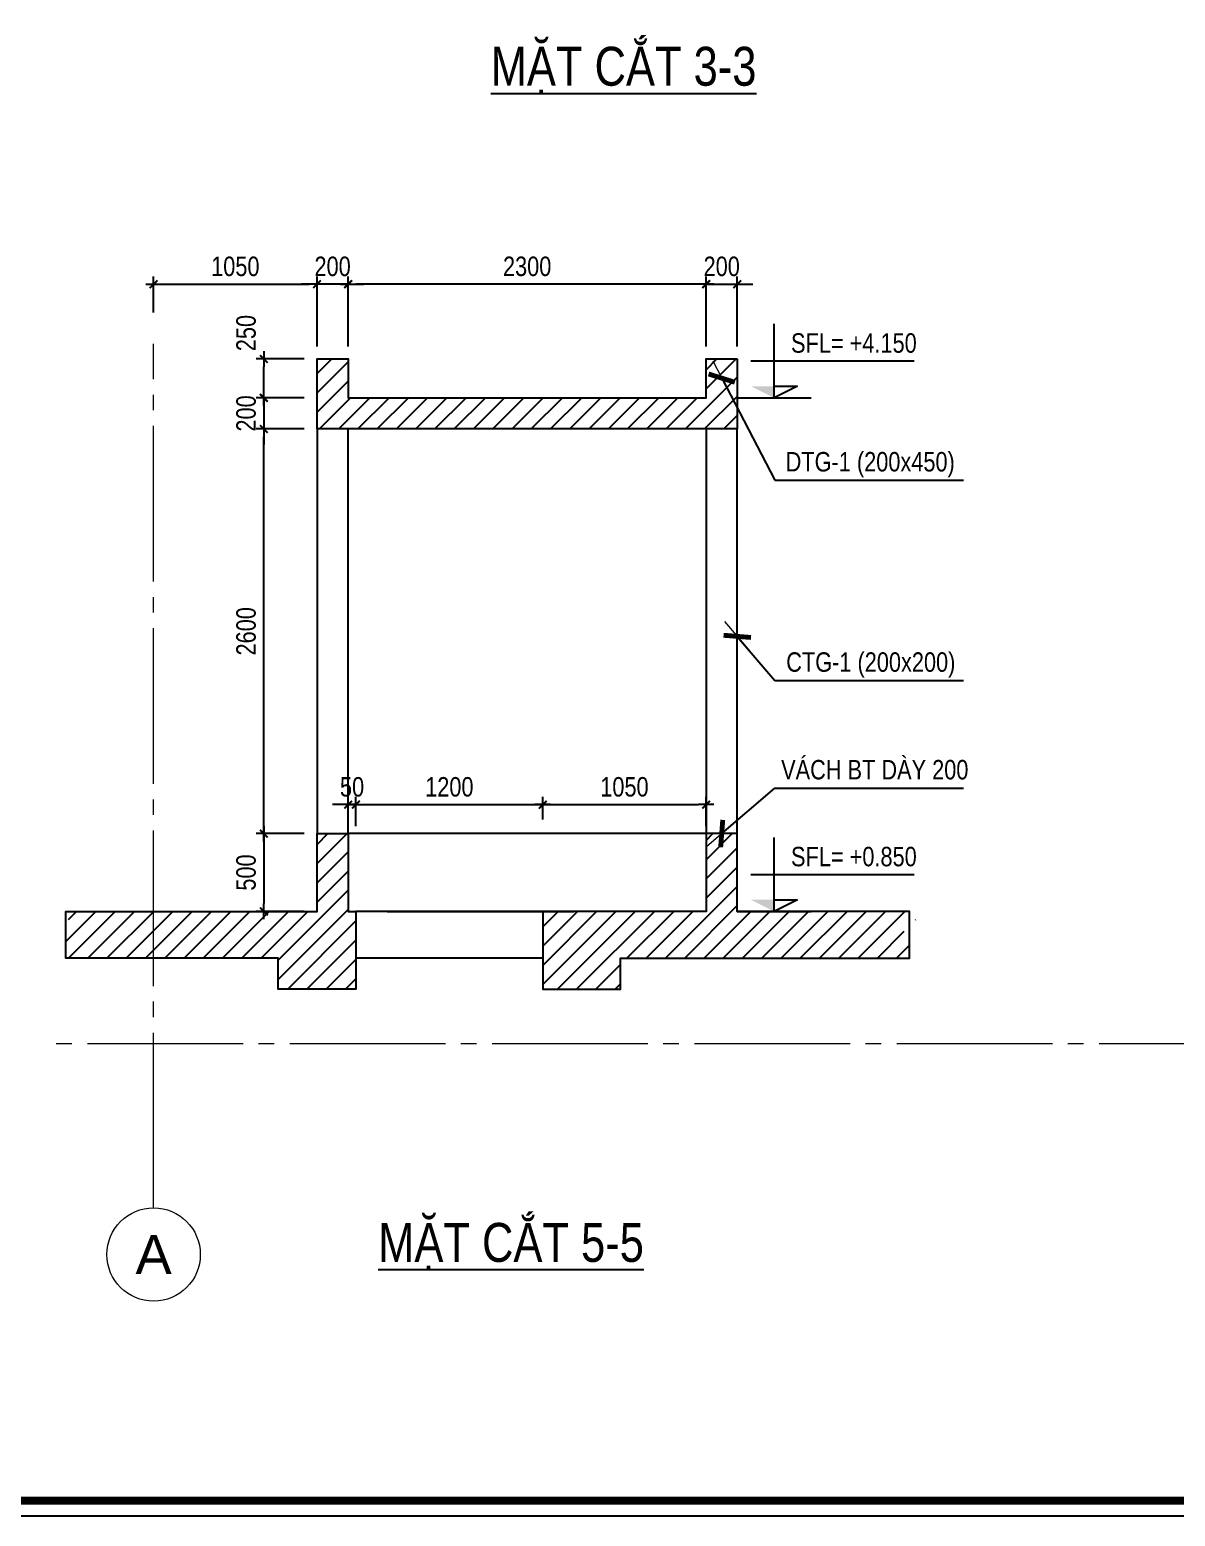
# Model space of a CAD drawing. Header units: millimetres. Extents: x -3582679 to -3542129, y 680309 to 797609.
# Drawn here: x -3566932 to -3559572, y 769409 to 778961 of the extents above; entities that cross this region are included whole.
import ezdxf
from ezdxf.enums import TextEntityAlignment as Align

# ---------------------------------------------------------------- set-up
doc = ezdxf.new("R2010")
doc.units = ezdxf.units.MM
doc.header["$LTSCALE"] = 100
doc.header["$MEASUREMENT"] = 0
doc.linetypes.add('A14-Chi tiet Thong gio ham$0$HTT Center', pattern=[13, 10, -1, 1, -1])
doc.layers.get('0').update_dxf_attribs({"lineweight": 9})
for name, color, linetype in [('01PM. TEXT A', 3, 'Continuous'), ('02PM. TEXT B', 4, 'Continuous'), ('04PM. THIN', 7, 'Continuous'), ('05PM. FRAME', 4, 'Continuous'), ('11PM. DIM', 2, 'Continuous'), ('13PM. HATCH', 8, 'Continuous')]:
    doc.layers.add(name, color=color, linetype=linetype)
doc.layers.add('A14-Chi tiet Thong gio ham$0$Ky hieu Truc', color=1, linetype='Continuous', lineweight=5)
doc.layers.add('A14-Chi tiet Thong gio ham$0$Luoi Truc', color=251, linetype='A14-Chi tiet Thong gio ham$0$HTT Center', lineweight=9)
doc.styles.add('[PMDC2013]STYLE', font='arial.ttf', dxfattribs={"width": 0.8})
doc.styles.add('A14-Chi tiet Thong gio ham$0$Arial_C', font='arial.ttf')
doc.dimstyles.new('20', dxfattribs={"dimtxt": 250, "dimasz": 200, "dimexe": 250, "dimexo": 0, "dimgap": 100, "dimtad": 1, "dimdec": 0, "dimlfac": 0.2, "dimzin": 0, "dimdsep": 46, "dimtxsty": '[PMDC2013]STYLE', "dimblk": 'TICK', "dimcen": 0, "dimdle": 300, "dimclrd": 2, "dimclre": 2, "dimclrt": 4, "dimadec": 0, "dimazin": 0, "dimtfac": 0.004, "dimtdec": 0, "dimtix": 1, "dimtmove": 2, "dimatfit": 3, "dimldrblk": 'TICK', "dimfxl": 1, "dimtvp": 0.8, "dimtolj": 1, "dimtzin": 0, "dimarcsym": 0})
pattern_1 = [(45, (-30848.37, -8214.93), (-61.8718434, 61.8718434), [])]

# ---------------------------------------------------------------- blocks, each defined once
blk = doc.blocks.new('CHG_XX_Khung ten')
blk.add_lwpolyline([(15, 579), (826, 579), (826, 15), (15, 15)], close=True)
at = {"color": 4, "linetype": 'Continuous', "const_width": 1}
blk.add_lwpolyline([(17, 577), (824, 577), (824, 17), (17, 17)], close=True, dxfattribs=at)
blk = doc.blocks.new('TICK')
at = {"color": 0, "linetype": 'ByBlock'}
blk.add_line((1, 0), (-1, 0), dxfattribs=at)
at = {"color": 7, "linetype": 'ByBlock', "const_width": 0.25}
blk.add_lwpolyline([(-0.5, -0.5), (0.5, 0.5)], dxfattribs=at)
blk = doc.blocks.new('*D73')
at = {"layer": '11PM. DIM', "color": 2, "lineweight": -2, "ltscale": 0.3, "transparency": 16777216}
for p, q in [((-3565168.4, 773795.8), (-3565478.3, 773795.8)), ((-3565428.3, 773745.8), (-3565428.3, 773345.8)), ((-3565168.4, 773295.8), (-3565478.3, 773295.8))]:
    blk.add_line(p, q, dxfattribs=at)
at = {"layer": '11PM. DIM', "color": 2, "lineweight": -2, "ltscale": 0.3, "transparency": 16777216, "xscale": 50, "yscale": 50, "zscale": 50}
for p, rotation in [((-3565428.3, 773795.8), 90), ((-3565428.3, 773295.8), 270)]:
    blk.add_blockref('TICK', p, dxfattribs=dict(at, rotation=rotation))
at = {"layer": '11PM. DIM', "color": 4, "ltscale": 0.3, "transparency": 16777216, "insert": (-3565542.1, 773545.8), "char_height": 125, "attachment_point": 5, "rotation": 90, "style": '[PMDC2013]STYLE'}
blk.add_mtext('\\A1;500', dxfattribs=at)
blk = doc.blocks.new('*D72')
at = {"layer": '11PM. DIM', "color": 2, "lineweight": -2, "ltscale": 0.3, "transparency": 16777216}
for p, q in [((-3565168.4, 776395.8), (-3565478.3, 776395.8)), ((-3565428.3, 773845.8), (-3565428.3, 776345.8)), ((-3565168.4, 773795.8), (-3565478.3, 773795.8))]:
    blk.add_line(p, q, dxfattribs=at)
at = {"layer": '11PM. DIM', "color": 2, "lineweight": -2, "ltscale": 0.3, "transparency": 16777216, "xscale": 50, "yscale": 50, "zscale": 50}
for p, rotation in [((-3565428.3, 776395.8), 90), ((-3565428.3, 773795.8), 270)]:
    blk.add_blockref('TICK', p, dxfattribs=dict(at, rotation=rotation))
at = {"layer": '11PM. DIM', "color": 4, "ltscale": 0.3, "transparency": 16777216, "insert": (-3565542.1, 775095.8), "char_height": 125, "attachment_point": 5, "rotation": 90, "style": '[PMDC2013]STYLE'}
blk.add_mtext('\\A1;2600', dxfattribs=at)
blk = doc.blocks.new('*D74')
at = {"layer": '11PM. DIM', "color": 2, "lineweight": -2, "ltscale": 0.3, "transparency": 16777216}
for p, q in [((-3565428.3, 776645.8), (-3565428.3, 776695.8)), ((-3565168.4, 776595.8), (-3565478.3, 776595.8)), ((-3565428.3, 776595.8), (-3565428.3, 776395.8)), ((-3565168.4, 776395.8), (-3565478.3, 776395.8)), ((-3565428.3, 776345.8), (-3565428.3, 776295.8))]:
    blk.add_line(p, q, dxfattribs=at)
at = {"layer": '11PM. DIM', "color": 2, "lineweight": -2, "ltscale": 0.3, "transparency": 16777216, "xscale": 50, "yscale": 50, "zscale": 50}
for p, rotation in [((-3565428.3, 776595.8), 270), ((-3565428.3, 776395.8), 90)]:
    blk.add_blockref('TICK', p, dxfattribs=dict(at, rotation=rotation))
at = {"layer": '11PM. DIM', "color": 4, "ltscale": 0.3, "transparency": 16777216, "insert": (-3565542.1, 776495.8), "char_height": 125, "attachment_point": 5, "rotation": 90, "style": '[PMDC2013]STYLE'}
blk.add_mtext('\\A1;200', dxfattribs=at)
blk = doc.blocks.new('*D75')
at = {"layer": '11PM. DIM', "color": 2, "lineweight": -2, "ltscale": 0.3, "transparency": 16777216}
for p, q in [((-3564886.5, 776926.4), (-3564886.5, 777376.4)), ((-3562586.5, 776926.4), (-3562586.5, 777376.4)), ((-3562636.5, 777326.4), (-3564836.5, 777326.4))]:
    blk.add_line(p, q, dxfattribs=at)
at = {"layer": '11PM. DIM', "color": 2, "lineweight": -2, "ltscale": 0.3, "transparency": 16777216, "xscale": 50, "yscale": 50, "zscale": 50, "rotation": 180}
blk.add_blockref('TICK', (-3564886.5, 777326.4), dxfattribs=at)
at = {"layer": '11PM. DIM', "color": 2, "lineweight": -2, "ltscale": 0.3, "transparency": 16777216, "xscale": 50, "yscale": 50, "zscale": 50}
blk.add_blockref('TICK', (-3562586.5, 777326.4), dxfattribs=at)
at = {"layer": '11PM. DIM', "color": 4, "ltscale": 0.3, "transparency": 16777216, "insert": (-3563736.5, 777440.3), "char_height": 125, "attachment_point": 5, "style": '[PMDC2013]STYLE'}
blk.add_mtext('\\A1;2300', dxfattribs=at)
blk = doc.blocks.new('*D76')
at = {"layer": '11PM. DIM', "color": 2, "lineweight": -2, "ltscale": 0.3, "transparency": 16777216}
for p, q in [((-3562586.5, 776926.4), (-3562586.5, 777376.4)), ((-3562386.5, 776926.4), (-3562386.5, 777376.4)), ((-3562636.5, 777326.4), (-3562686.5, 777326.4)), ((-3562586.5, 777326.4), (-3562386.5, 777326.4)), ((-3562336.5, 777326.4), (-3562286.5, 777326.4))]:
    blk.add_line(p, q, dxfattribs=at)
at = {"layer": '11PM. DIM', "color": 2, "lineweight": -2, "ltscale": 0.3, "transparency": 16777216, "xscale": 50, "yscale": 50, "zscale": 50}
blk.add_blockref('TICK', (-3562586.5, 777326.4), dxfattribs=at)
at = {"layer": '11PM. DIM', "color": 2, "lineweight": -2, "ltscale": 0.3, "transparency": 16777216, "xscale": 50, "yscale": 50, "zscale": 50, "rotation": 180}
blk.add_blockref('TICK', (-3562386.5, 777326.4), dxfattribs=at)
at = {"layer": '11PM. DIM', "color": 4, "ltscale": 0.3, "transparency": 16777216, "insert": (-3562486.5, 777440.2), "char_height": 125, "attachment_point": 5, "style": '[PMDC2013]STYLE'}
blk.add_mtext('\\A1;200', dxfattribs=at)
blk = doc.blocks.new('*U24')
at = {"layer": '04PM. THIN'}
for p, q in [((0, 0), (0, 950)), ((-300, 475), (1800, 475)), ((0, 150), (300, 150)), ((300, 150), (0, 0))]:
    blk.add_line(p, q, dxfattribs=at)
at = {"layer": '04PM. THIN', "linetype": 'ByBlock'}
blk.add_line((-475, 0), (475, 0), dxfattribs=at)
at = {"layer": '04PM. THIN'}
blk.add_solid([(0, 0), (0, 150), (-300, 150)], dxfattribs=at)
blk = doc.blocks.new('*D77')
at = {"layer": '11PM. DIM', "color": 2, "lineweight": -2, "ltscale": 0.3, "transparency": 16777216}
for p, q in [((-3565086.5, 776926.4), (-3565086.5, 777376.4)), ((-3564886.5, 776926.4), (-3564886.5, 777376.4)), ((-3565136.5, 777326.4), (-3565186.5, 777326.4)), ((-3564886.5, 777326.4), (-3565086.5, 777326.4)), ((-3564836.5, 777326.4), (-3564786.5, 777326.4))]:
    blk.add_line(p, q, dxfattribs=at)
at = {"layer": '11PM. DIM', "color": 2, "lineweight": -2, "ltscale": 0.3, "transparency": 16777216, "xscale": 50, "yscale": 50, "zscale": 50}
blk.add_blockref('TICK', (-3565086.5, 777326.4), dxfattribs=at)
at = {"layer": '11PM. DIM', "color": 2, "lineweight": -2, "ltscale": 0.3, "transparency": 16777216, "xscale": 50, "yscale": 50, "zscale": 50, "rotation": 180}
blk.add_blockref('TICK', (-3564886.5, 777326.4), dxfattribs=at)
at = {"layer": '11PM. DIM', "color": 4, "ltscale": 0.3, "transparency": 16777216, "insert": (-3564986.5, 777440.2), "char_height": 125, "attachment_point": 5, "style": '[PMDC2013]STYLE'}
blk.add_mtext('\\A1;200', dxfattribs=at)
blk = doc.blocks.new('*D83')
at = {"layer": '11PM. DIM', "color": 2, "lineweight": -2, "ltscale": 0.3, "transparency": 16777216}
for p, q in [((-3565168.4, 776845.8), (-3565478.3, 776845.8)), ((-3565428.3, 776645.8), (-3565428.3, 776795.8)), ((-3565168.4, 776595.8), (-3565478.3, 776595.8))]:
    blk.add_line(p, q, dxfattribs=at)
at = {"layer": '11PM. DIM', "color": 2, "lineweight": -2, "ltscale": 0.3, "transparency": 16777216, "xscale": 50, "yscale": 50, "zscale": 50}
for p, rotation in [((-3565428.3, 776845.8), 90), ((-3565428.3, 776595.8), 270)]:
    blk.add_blockref('TICK', p, dxfattribs=dict(at, rotation=rotation))
at = {"layer": '11PM. DIM', "color": 4, "ltscale": 0.3, "transparency": 16777216, "insert": (-3565542.1, 777012.2), "char_height": 125, "attachment_point": 5, "rotation": 90, "style": '[PMDC2013]STYLE'}
blk.add_mtext('\\A1;250', dxfattribs=at)
blk = doc.blocks.new('A14-Chi tiet Thong gio ham$0$HTT-Grid')
at = {"linetype": 'ByBlock', "lineweight": -2}
blk.add_line((0, 6), (0, 8.5), dxfattribs=at)
blk.add_circle((0, 0), 6, dxfattribs=at)
at = {"linetype": 'ByBlock', "lineweight": -2, "style": 'A14-Chi tiet Thong gio ham$0$Arial_C'}
blk.add_attdef('GRID', text='', height=5, dxfattribs=at).set_placement((0, 0), align=Align.MIDDLE)
blk = doc.blocks.new('*D212')
at = {"layer": '11PM. DIM', "color": 2, "lineweight": -2, "ltscale": 0.3, "transparency": 16777216}
for p, q in [((-3564886.5, 773843.8), (-3564886.5, 774031.8)), ((-3564836.5, 773843.8), (-3564836.5, 774031.8)), ((-3564936.5, 773981.8), (-3564986.5, 773981.8)), ((-3564886.5, 773981.8), (-3564836.5, 773981.8)), ((-3564786.5, 773981.8), (-3564736.5, 773981.8))]:
    blk.add_line(p, q, dxfattribs=at)
at = {"layer": '11PM. DIM', "color": 2, "lineweight": -2, "ltscale": 0.3, "transparency": 16777216, "xscale": 50, "yscale": 50, "zscale": 50}
blk.add_blockref('TICK', (-3564886.5, 773981.8), dxfattribs=at)
at = {"layer": '11PM. DIM', "color": 2, "lineweight": -2, "ltscale": 0.3, "transparency": 16777216, "xscale": 50, "yscale": 50, "zscale": 50, "rotation": 180}
blk.add_blockref('TICK', (-3564836.5, 773981.8), dxfattribs=at)
at = {"layer": '11PM. DIM', "color": 4, "ltscale": 0.3, "transparency": 16777216, "insert": (-3564861.5, 774095.6), "char_height": 125, "attachment_point": 5, "style": '[PMDC2013]STYLE'}
blk.add_mtext('\\A1;50', dxfattribs=at)
blk = doc.blocks.new('*D213')
at = {"layer": '11PM. DIM', "color": 2, "lineweight": -2, "ltscale": 0.3, "transparency": 16777216}
for p, q in [((-3564836.5, 773843.8), (-3564836.5, 774031.8)), ((-3563636.5, 773887.3), (-3563636.5, 774031.8)), ((-3564786.5, 773981.8), (-3563686.5, 773981.8))]:
    blk.add_line(p, q, dxfattribs=at)
at = {"layer": '11PM. DIM', "color": 2, "lineweight": -2, "ltscale": 0.3, "transparency": 16777216, "xscale": 50, "yscale": 50, "zscale": 50, "rotation": 180}
blk.add_blockref('TICK', (-3564836.5, 773981.8), dxfattribs=at)
at = {"layer": '11PM. DIM', "color": 2, "lineweight": -2, "ltscale": 0.3, "transparency": 16777216, "xscale": 50, "yscale": 50, "zscale": 50}
blk.add_blockref('TICK', (-3563636.5, 773981.8), dxfattribs=at)
at = {"layer": '11PM. DIM', "color": 4, "ltscale": 0.3, "transparency": 16777216, "insert": (-3564236.5, 774095.6), "char_height": 125, "attachment_point": 5, "style": '[PMDC2013]STYLE'}
blk.add_mtext('\\A1;1200', dxfattribs=at)
blk = doc.blocks.new('*D214')
at = {"layer": '11PM. DIM', "color": 2, "lineweight": -2, "ltscale": 0.3, "transparency": 16777216}
for p, q in [((-3563636.5, 773887.3), (-3563636.5, 774031.8)), ((-3562586.5, 773843.8), (-3562586.5, 774031.8)), ((-3563586.5, 773981.8), (-3562636.5, 773981.8))]:
    blk.add_line(p, q, dxfattribs=at)
at = {"layer": '11PM. DIM', "color": 2, "lineweight": -2, "ltscale": 0.3, "transparency": 16777216, "xscale": 50, "yscale": 50, "zscale": 50, "rotation": 180}
blk.add_blockref('TICK', (-3563636.5, 773981.8), dxfattribs=at)
at = {"layer": '11PM. DIM', "color": 2, "lineweight": -2, "ltscale": 0.3, "transparency": 16777216, "xscale": 50, "yscale": 50, "zscale": 50}
blk.add_blockref('TICK', (-3562586.5, 773981.8), dxfattribs=at)
at = {"layer": '11PM. DIM', "color": 4, "ltscale": 0.3, "transparency": 16777216, "insert": (-3563111.5, 774095.6), "char_height": 125, "attachment_point": 5, "style": '[PMDC2013]STYLE'}
blk.add_mtext('\\A1;1050', dxfattribs=at)
blk = doc.blocks.new('*D215')
at = {"layer": '11PM. DIM', "color": 2, "lineweight": -2, "ltscale": 0.3, "transparency": 16777216}
for p, q in [((-3566136.5, 777145.2), (-3566136.5, 777376.4)), ((-3565086.5, 777145.2), (-3565086.5, 777376.4)), ((-3566086.5, 777326.4), (-3565136.5, 777326.4))]:
    blk.add_line(p, q, dxfattribs=at)
at = {"layer": '11PM. DIM', "color": 2, "lineweight": -2, "ltscale": 0.3, "transparency": 16777216, "xscale": 50, "yscale": 50, "zscale": 50, "rotation": 180}
blk.add_blockref('TICK', (-3566136.5, 777326.4), dxfattribs=at)
at = {"layer": '11PM. DIM', "color": 2, "lineweight": -2, "ltscale": 0.3, "transparency": 16777216, "xscale": 50, "yscale": 50, "zscale": 50}
blk.add_blockref('TICK', (-3565086.5, 777326.4), dxfattribs=at)
at = {"layer": '11PM. DIM', "color": 4, "ltscale": 0.3, "transparency": 16777216, "insert": (-3565611.5, 777440.2), "char_height": 125, "attachment_point": 5, "style": '[PMDC2013]STYLE'}
blk.add_mtext('\\A1;1050', dxfattribs=at)

msp = doc.modelspace()

# ---------------------------------------------------------------- block references
at = {"layer": '04PM. THIN', "xscale": 50, "yscale": 50, "zscale": 50}
msp.add_blockref('CHG_XX_Khung ten', (-3583429.2, 768659.1), dxfattribs=at)

# ---------------------------------------------------------------- next in the draw order: hatches: boundary and pattern name
at = {"layer": '13PM. HATCH'}
h = msp.add_hatch(dxfattribs=at)
h.set_pattern_fill('ANSI31', color=256, scale=700, style=0)
h.set_pattern_definition([(45, (-30848.37, -7664.93), (-61.8718434, 61.8718434), [])])
h.paths.add_polyline_path([(-3562386.5, 776395.8), (-3562386.5, 776845.8), (-3562586.5, 776845.8), (-3562586.5, 776595.8), (-3564886.5, 776595.8), (-3564886.5, 776845.8), (-3565086.5, 776845.8), (-3565086.5, 776395.8)])
h = msp.add_hatch(dxfattribs=at)
h.set_pattern_fill('ANSI31', color=256, scale=700, style=0)
h.set_pattern_definition(pattern_1)
h.paths.add_polyline_path([(-3564836.5, 772795.8), (-3564836.5, 773295.8), (-3564886.5, 773295.8), (-3564886.5, 773795.8), (-3565086.5, 773795.8), (-3565086.5, 773295.8), (-3566700.4, 773295.8), (-3566700.4, 773243.2), (-3566660.4, 773243.2), (-3566740.4, 773168.2), (-3566700.4, 773168.2), (-3566700.4, 772995.8), (-3565336.5, 772995.8), (-3565336.5, 772795.8)])
h = msp.add_hatch(dxfattribs=at)
h.set_pattern_fill('ANSI31', color=256, scale=700, style=0)
h.set_pattern_definition(pattern_1)
h.paths.add_polyline_path([(-3563136.5, 772995.8), (-3561278.9, 772995.8), (-3561278.9, 773168.2), (-3561318.9, 773168.2), (-3561238.9, 773243.2), (-3561278.9, 773243.2), (-3561278.9, 773295.8), (-3562386.5, 773295.8), (-3562386.5, 773795.8), (-3562586.5, 773795.8), (-3562586.5, 773295.8), (-3563636.5, 773295.8), (-3563636.5, 772795.8), (-3563136.5, 772795.8)])

# ---------------------------------------------------------------- next in the draw order: linework, layer by layer
at = {"layer": '05PM. FRAME'}
for points in [[(-3562386.5, 776845.8), (-3562386.5, 776395.8), (-3565086.5, 776395.8), (-3565086.5, 776845.8), (-3564886.5, 776845.8), (-3564886.5, 776595.8), (-3562586.5, 776595.8), (-3562586.5, 776845.8)], [(-3564836.5, 773295.8), (-3564836.5, 772795.8), (-3565336.5, 772795.8), (-3565336.5, 772995.8), (-3566700.4, 772995.8), (-3566700.4, 773295.8), (-3565086.5, 773295.8), (-3565086.5, 773795.8), (-3564886.5, 773795.8), (-3564886.5, 773295.8)], [(-3563636.5, 773295.8), (-3563636.5, 772795.8), (-3563136.5, 772795.8), (-3563136.5, 772995.8), (-3562386.5, 772995.8), (-3561278.9, 772995.8), (-3561278.9, 773295.8), (-3562386.5, 773295.8), (-3562386.5, 773795.8), (-3562586.5, 773795.8), (-3562586.5, 773295.8)]]:
    msp.add_lwpolyline(points, close=True, dxfattribs=at)
at = {"layer": '13PM. HATCH'}
for p, q in [((-3565086.5, 776395.8), (-3565086.5, 773795.8)), ((-3564886.5, 773795.8), (-3564886.5, 776395.8)), ((-3562586.5, 776395.8), (-3562586.5, 773795.8)), ((-3562386.5, 773795.8), (-3562386.5, 776395.8))]:
    msp.add_line(p, q, dxfattribs=at)
for points in [[(-3562586.5, 773795.8), (-3564886.5, 773795.8)], [(-3563636.5, 773295.8), (-3564836.5, 773295.8)], [(-3564636.5, 773295.8), (-3563436.5, 773295.8)], [(-3563636.5, 772995.8), (-3564836.5, 772995.8)]]:
    msp.add_lwpolyline(points, dxfattribs=at)
at = {"layer": 'A14-Chi tiet Thong gio ham$0$Luoi Truc'}
for points in [[(-3566136.5, 771516), (-3566136.5, 776942.6)], [(-3551262.1, 772445.8), (-3566850.9, 772445.8)]]:
    msp.add_lwpolyline(points, dxfattribs=at)

# ---------------------------------------------------------------- next in the draw order: block references
at = {"layer": '02PM. TEXT B', "ltscale": 500, "xscale": 0.5, "yscale": 0.5, "zscale": 0.5}
for p in [(-3562149, 776595.8), (-3562149, 773295.8)]:
    msp.add_blockref('*U24', p, dxfattribs=at)
at = {"layer": 'A14-Chi tiet Thong gio ham$0$Ky hieu Truc'}
ref = msp.add_blockref('A14-Chi tiet Thong gio ham$0$HTT-Grid', (-3566136.5, 771091), dxfattribs=dict(at, xscale=50, yscale=50, zscale=50))
ref.add_attrib('GRID', 'A', dxfattribs={"layer": '0', "color": 0, "linetype": 'ByBlock', "lineweight": -2, "height": 250, "style": 'A14-Chi tiet Thong gio ham$0$Arial_C'}).set_placement((-3566136.5, 771091), align=Align.MIDDLE)

# ---------------------------------------------------------------- next in the draw order: texts
at = {"layer": '01PM. TEXT A', "style": '[PMDC2013]STYLE', "width": 0.8}
for s, p in [('%%UMẶT CẮT 3-3', (-3563117, 778601.7)), ('%%UMẶT CẮT 5-5', (-3563840.1, 771043.9))]:
    msp.add_text(s, height=250, dxfattribs=at).set_placement(p, align=Align.CENTER)
for s, p in [('DTG-1 (200x450)', (-3562075.7, 776122.9, 0)), ('CTG-1 (200x200)', (-3562071.9, 774835.7, 0)), ('VÁCH BT DÀY 200', (-3562104.7, 774144.1, 0))]:
    msp.add_text(s, height=125, dxfattribs=at).set_placement(p)
at = {"layer": '02PM. TEXT B', "ltscale": 500, "style": '[PMDC2013]STYLE', "width": 0.8}
for s, p in [('SFL= +4.150', (-3562041.1, 776948.3, 0)), ('SFL= +0.850', (-3562041.1, 773648.3, 0))]:
    msp.add_text(s, height=125, dxfattribs=at).set_placement(p, align=Align.MIDDLE_LEFT)

# ---------------------------------------------------------------- next in the draw order: dimensions: what is measured, and where the dimension line sits
at = {"layer": '11PM. DIM', "ltscale": 0.3}
for base, p1, p2, picture, middle in [((-3565086.5, 777326.4), (-3566136.5, 777145.2), (-3565086.5, 777145.2), '*D215', (-3565611.5, 777440.2)), ((-3562386.5, 777326.4), (-3562586.5, 776926.4), (-3562386.5, 776926.4), '*D76', (-3562486.5, 777440.2)), ((-3564836.5, 773981.8), (-3564886.5, 773843.8), (-3564836.5, 773843.8), '*D212', (-3564861.5, 774095.6)), ((-3563636.5, 773981.8), (-3564836.5, 773843.8), (-3563636.5, 773887.3), '*D213', (-3564236.5, 774095.6)), ((-3562586.5, 773981.8), (-3563636.5, 773887.3), (-3562586.5, 773843.8), '*D214', (-3563111.5, 774095.6))]:
    dim = msp.add_linear_dim(base=base, p1=p1, p2=p2, dimstyle='20', override={"dimscale": 0.5, "dimasz": 100, "dimexe": 100, "dimlfac": 1, "dimdle": 100}, dxfattribs=at)
    dim.commit()
    dim.dimension.update_dxf_attribs({"geometry": picture, "text_midpoint": middle})
for base, p1, p2, angle, picture, middle in [((-3565086.5, 777326.4), (-3564886.5, 776926.4), (-3565086.5, 776926.4), 180, '*D77', (-3564986.5, 777440.2)), ((-3564886.5, 777326.4), (-3562586.5, 776926.4), (-3564886.5, 776926.4), 180, '*D75', (-3563736.5, 777440.3)), ((-3565428.3, 776395.8), (-3565168.4, 776595.8), (-3565168.4, 776395.8), 270, '*D74', (-3565542.1, 776495.8)), ((-3565428.3, 776395.8), (-3565168.4, 773795.8), (-3565168.4, 776395.8), 90, '*D72', (-3565542.1, 775095.8)), ((-3565428.3, 773295.8), (-3565168.4, 773795.8), (-3565168.4, 773295.8), 270, '*D73', (-3565542.1, 773545.8))]:
    dim = msp.add_linear_dim(base=base, p1=p1, p2=p2, angle=angle, dimstyle='20', override={"dimscale": 0.5, "dimasz": 100, "dimexe": 100, "dimlfac": 1, "dimdle": 100}, dxfattribs=at)
    dim.commit()
    dim.dimension.update_dxf_attribs({"geometry": picture, "text_midpoint": middle})
dim = msp.add_linear_dim(base=(-3565428.3, 776845.8), p1=(-3565168.4, 776595.8), p2=(-3565168.4, 776845.8), angle=90, dimstyle='20', override={"dimscale": 0.5, "dimasz": 100, "dimexe": 100, "dimlfac": 1, "dimdle": 100}, dxfattribs=at)
dim.commit()
dim.dimension.update_dxf_attribs({"geometry": '*D83', "text_midpoint": (-3565542.1, 777012.2), "dimtype": 160})

# ---------------------------------------------------------------- next in the draw order: leaders
for points in [[(-3562486.5, 776722.7), (-3562145.2, 776066.8), (-3560932.7, 776066.8)], [(-3562386.5, 775063.2), (-3562145.2, 774779.6), (-3560932.7, 774779.6)], [(-3562486.5, 773795.8), (-3562145.2, 774088), (-3560932.7, 774088)]]:
    msp.add_leader(points, dimstyle='20', override={"dimscale": 0.5, "dimasz": 250, "dimexe": 100, "dimlfac": 1, "dimdle": 100}, dxfattribs=at)

doc.saveas('drawing.dxf')
